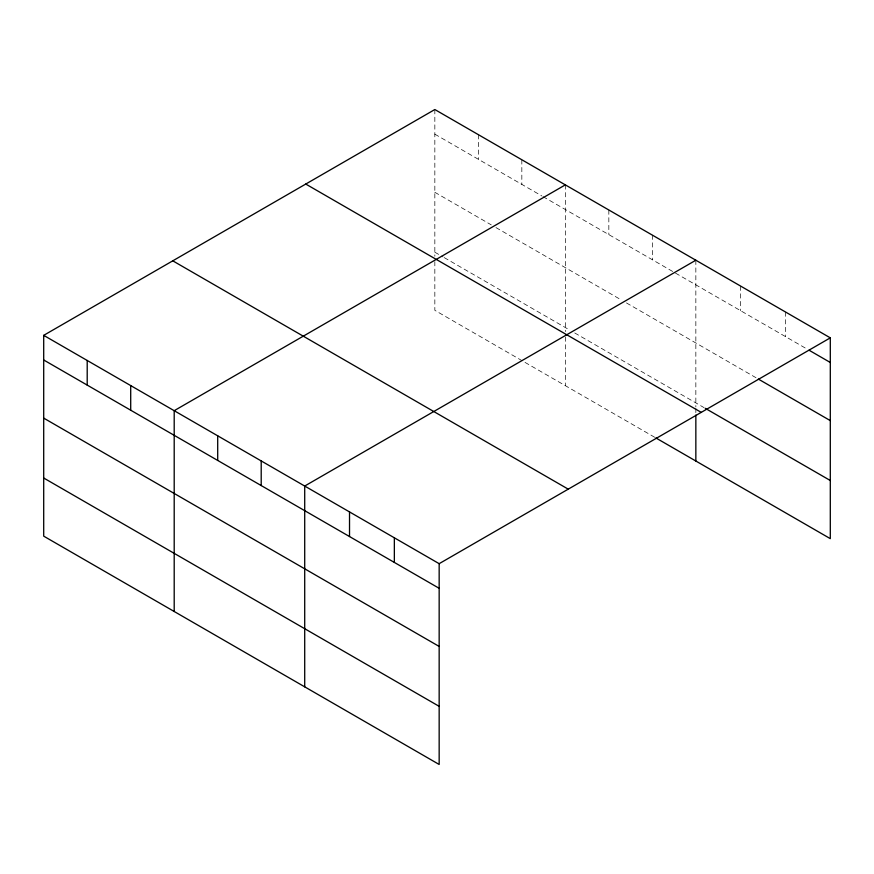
<?xml version="1.0" encoding="UTF-8"?>
<svg xmlns="http://www.w3.org/2000/svg" width="874" height="874" viewBox="0 0 874 874"><rect width="100%" height="100%" fill="white"/><g stroke="black" fill="none" stroke-linecap="round" stroke-linejoin="round"><path stroke-width="0.66" stroke-dasharray="4.37 3.28" d="M434.837 134.159L541.825 195.929M542.994 196.606L807.893 349.534M434.837 192.291L491.264 224.88M495.973 227.59L621.775 300.219M626.472 302.939L755.999 377.71M434.837 252.193L443.063 256.945M444.243 257.622L570.045 330.252M574.742 332.972L704.094 407.655M654.692 437.262L434.837 310.325L434.837 261.654M785.486 311.974L785.486 336.599M740.66 286.104L740.66 310.729M695.846 260.223L695.846 406.945M695.846 408.289L695.846 413.697M652.343 235.106L652.343 259.731M608.839 209.989L608.839 234.614M565.336 184.873L565.336 331.596M565.336 337.003L565.336 385.674M521.833 159.767L521.833 184.381M478.329 134.651L478.329 159.276M434.837 109.534L434.837 256.246"/><path stroke-width="1.31" d="M43.7 335.354L439.163 563.675L439.163 764.466L43.7 536.144L43.7 335.354L434.837 109.534L830.3 337.856L830.3 538.646L655.871 437.94M565.336 184.873L174.199 410.693L174.199 611.494M695.846 260.223L304.709 486.042L304.709 686.844M439.163 563.675L830.3 337.856M809.073 350.223L830.3 362.481M758.348 379.076L830.3 420.613M705.274 408.333L830.3 480.514M305.758 184.053L701.221 412.375M172.779 260.834L568.242 489.156M43.7 359.979L439.163 588.3M43.7 418.111L439.163 646.432M43.7 478.012L439.163 706.334M695.846 415.052L695.846 461.024M394.349 537.794L394.349 562.419M349.524 511.913L349.524 536.538M261.206 460.926L261.206 485.551M217.702 435.809L217.702 460.434M130.707 385.576L130.707 410.201M87.203 360.47L87.203 385.084"/></g></svg>
